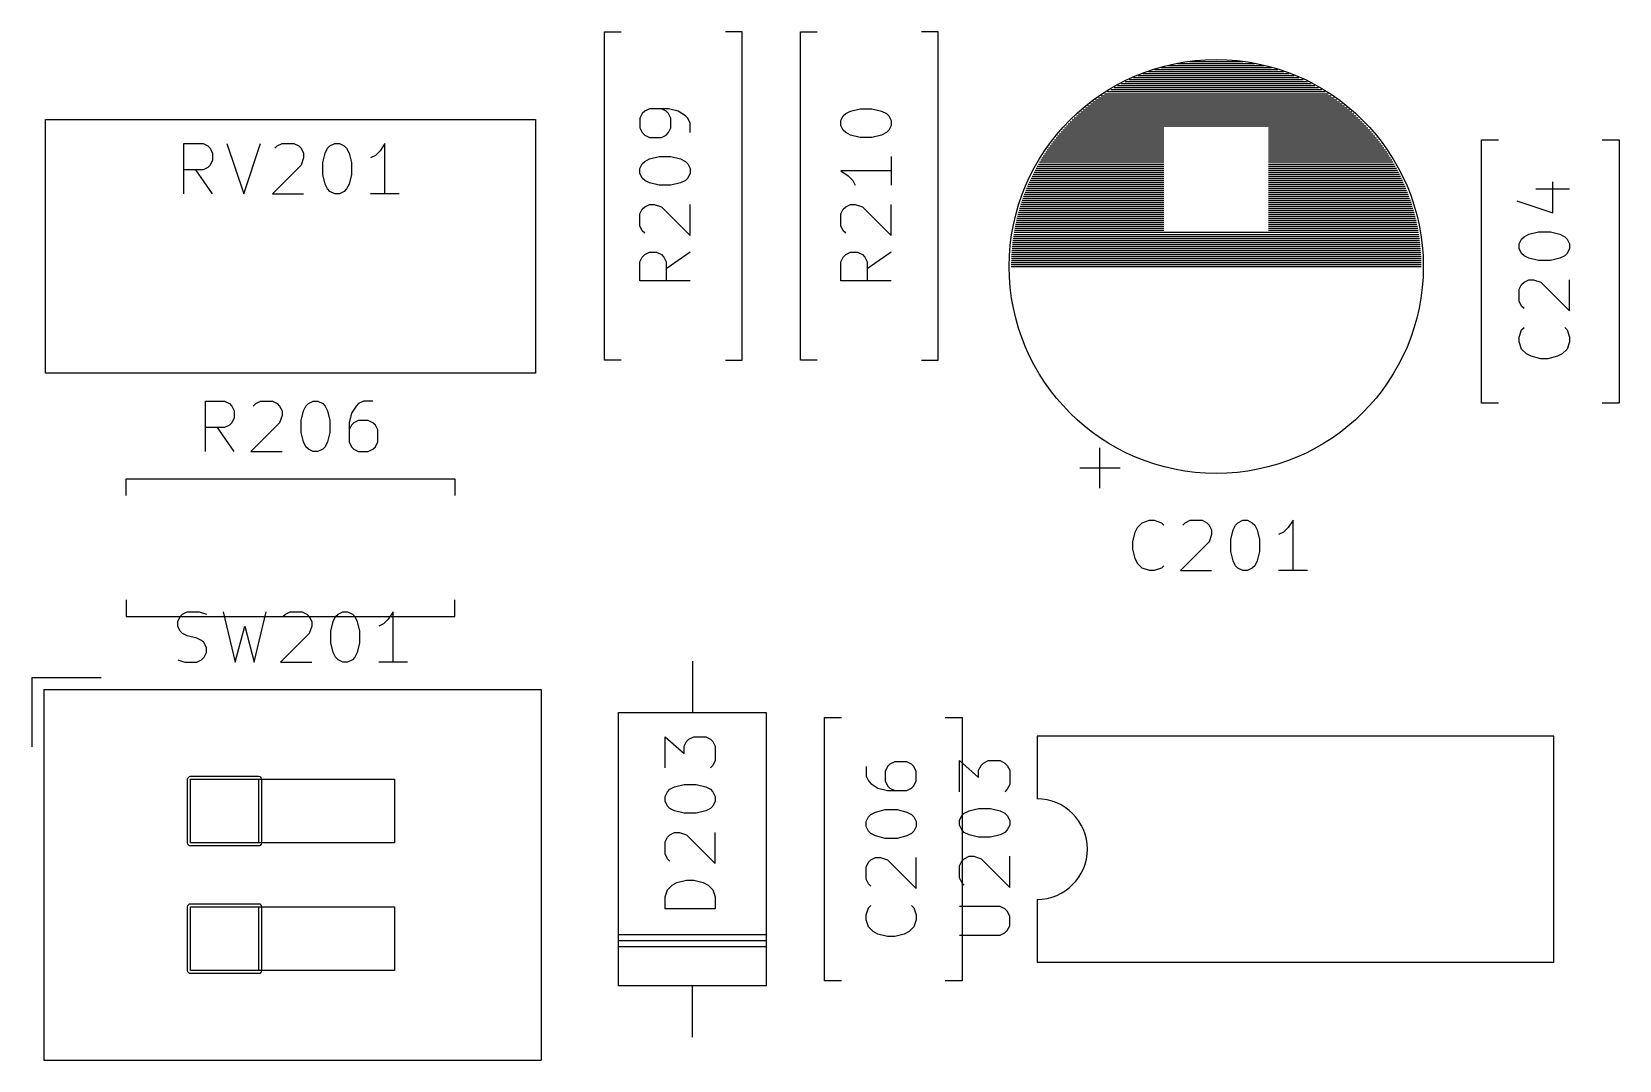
# Model space of a CAD drawing. Header units: metres. Extents: x 0 to 202, y 0 to 131.
# Drawn here: x 27.55 to 59.15, y 59.5 to 79.97 of the extents above; entities that cross this region are included whole.
import ezdxf

# ---------------------------------------------------------------- set-up
doc = ezdxf.new("R2010")
doc.units = ezdxf.units.M

msp = doc.modelspace()

# ---------------------------------------------------------------- linework, layer by layer
at = {"layer": 'SILK'}
for p, q in [((38.95, 79.97), (39.28, 79.97)), ((38.95, 73.43), (38.95, 79.97)), ((41.69, 79.97), (41.36, 79.97)), ((41.69, 73.43), (41.69, 79.97)), ((42.85, 79.97), (43.18, 79.97)), ((42.85, 73.43), (42.85, 79.97)), ((45.59, 79.97), (45.26, 79.97)), ((45.59, 73.43), (45.59, 79.97)), ((50.178, 79.2973), (52.072, 79.2973)), ((50.357, 79.3373), (51.893, 79.3373)), ((50.592, 79.3773), (51.658, 79.3773)), ((49.394, 79.0173), (52.856, 79.0173)), ((49.481, 79.0573), (52.769, 79.0573)), ((49.573, 79.0973), (52.677, 79.0973)), ((49.672, 79.1373), (52.578, 79.1373)), ((49.779, 79.1773), (52.471, 79.1773)), ((49.897, 79.2173), (52.353, 79.2173)), ((50.028, 79.2573), (52.222, 79.2573)), ((48.838, 78.6973), (53.412, 78.6973)), ((48.898, 78.7373), (53.352, 78.7373)), ((48.96, 78.7773), (53.29, 78.7773)), ((49.024, 78.8173), (53.226, 78.8173)), ((49.091, 78.8573), (53.159, 78.8573)), ((49.161, 78.8973), (53.089, 78.8973)), ((49.235, 78.9373), (53.015, 78.9373)), ((49.312, 78.9773), (52.938, 78.9773)), ((39.7501, 78.3905), (39.7024, 78.3429)), ((39.8453, 78.4381), (39.7501, 78.3905)), ((40.2262, 78.4381), (39.8453, 78.4381)), ((40.1786, 78.3905), (40.0834, 78.4381)), ((40.2262, 78.3429), (40.1786, 78.3905)), ((40.4167, 78.3905), (40.2262, 78.4381)), ((40.5596, 78.2952), (40.4167, 78.3905)), ((43.7501, 78.3429), (43.8453, 78.3905)), ((43.8453, 78.3905), (44.0358, 78.4381)), ((44.0358, 78.4381), (44.2739, 78.4381)), ((44.2739, 78.4381), (44.4643, 78.3905)), ((44.4643, 78.3905), (44.5596, 78.3429)), ((48.429, 78.3773), (53.821, 78.3773)), ((48.474, 78.4173), (53.776, 78.4173)), ((48.521, 78.4573), (53.729, 78.4573)), ((48.57, 78.4973), (53.68, 78.4973)), ((48.62, 78.5373), (53.63, 78.5373)), ((48.672, 78.5773), (53.578, 78.5773)), ((48.725, 78.6173), (53.525, 78.6173)), ((48.781, 78.6573), (53.469, 78.6573)), ((27.825, 78.225), (37.575, 78.225)), ((27.825, 73.175), (27.825, 78.225)), ((37.575, 78.225), (37.575, 73.175)), ((39.7024, 78.3429), (39.6548, 78.2476)), ((39.6548, 78.2476), (39.6548, 78.0571)), ((39.6548, 78.0571), (39.7024, 77.9619)), ((40.2739, 78.2476), (40.2262, 78.3429)), ((40.2262, 77.9619), (40.2739, 78.0571)), ((40.2739, 78.0571), (40.2739, 78.2476)), ((40.6072, 78.2476), (40.5596, 78.2952)), ((40.6548, 78.1524), (40.6072, 78.2476)), ((40.6548, 77.9619), (40.6548, 78.1524)), ((43.6548, 78.2), (43.7024, 78.2952)), ((43.6548, 78.1048), (43.6548, 78.2)), ((43.7024, 78.0095), (43.6548, 78.1048)), ((43.7024, 78.2952), (43.7501, 78.3429)), ((44.5596, 78.3429), (44.6072, 78.2952)), ((44.6072, 78.2952), (44.6548, 78.2)), ((44.6548, 78.1048), (44.6072, 78.0095)), ((44.6548, 78.2), (44.6548, 78.1048)), ((48.106, 78.0573), (50.085, 78.0573)), ((48.143, 78.0973), (54.107, 78.0973)), ((48.18, 78.1373), (54.07, 78.1373)), ((48.219, 78.1773), (54.031, 78.1773)), ((48.258, 78.2173), (53.992, 78.2173)), ((48.299, 78.2573), (53.951, 78.2573)), ((48.341, 78.2973), (53.909, 78.2973)), ((48.384, 78.3373), (53.866, 78.3373)), ((52.165, 78.0573), (54.144, 78.0573)), ((30.581, 76.7452), (30.581, 77.7452)), ((30.581, 77.7452), (30.9619, 77.7452)), ((30.9619, 77.7452), (31.0571, 77.6976)), ((31.4381, 77.7452), (31.7714, 76.7452)), ((31.7714, 76.7452), (32.1048, 77.7452)), ((32.4381, 77.6976), (32.5333, 77.7452)), ((32.5333, 77.7452), (32.7714, 77.7452)), ((32.7714, 77.7452), (32.8667, 77.6976)), ((33.4857, 77.6976), (33.581, 77.7452)), ((33.581, 77.7452), (33.6762, 77.7452)), ((33.6762, 77.7452), (33.7714, 77.6976)), ((34.581, 77.7452), (34.4857, 77.6023)), ((34.581, 76.7452), (34.581, 77.7452)), ((39.7024, 77.9619), (39.7501, 77.9143)), ((39.7501, 77.9143), (39.8453, 77.8667)), ((39.8453, 77.8667), (40.0834, 77.8667)), ((40.0834, 77.8667), (40.1786, 77.9143)), ((40.1786, 77.9143), (40.2262, 77.9619)), ((43.7501, 77.9619), (43.7024, 78.0095)), ((43.8453, 77.9143), (43.7501, 77.9619)), ((44.0358, 77.8667), (43.8453, 77.9143)), ((44.2739, 77.8667), (44.0358, 77.8667)), ((44.4643, 77.9143), (44.2739, 77.8667)), ((44.5596, 77.9619), (44.4643, 77.9143)), ((44.6072, 78.0095), (44.5596, 77.9619)), ((47.845, 77.7373), (50.085, 77.7373)), ((47.875, 77.7773), (50.085, 77.7773)), ((47.906, 77.8173), (50.085, 77.8173)), ((47.937, 77.8573), (50.085, 77.8573)), ((47.969, 77.8973), (50.085, 77.8973)), ((48.002, 77.9373), (50.085, 77.9373)), ((48.036, 77.9773), (50.085, 77.9773)), ((48.07, 78.0173), (50.085, 78.0173)), ((52.165, 78.0173), (54.18, 78.0173)), ((52.165, 77.9773), (54.214, 77.9773)), ((52.165, 77.9373), (54.248, 77.9373)), ((52.165, 77.8973), (54.281, 77.8973)), ((52.165, 77.8573), (54.313, 77.8573)), ((52.165, 77.8173), (54.344, 77.8173)), ((52.165, 77.7773), (54.375, 77.7773)), ((52.165, 77.7373), (54.405, 77.7373)), ((56.405, 77.82), (56.742, 77.82)), ((56.405, 72.58), (56.405, 77.82)), ((58.808, 77.82), (59.145, 77.82)), ((59.145, 77.82), (59.145, 72.58)), ((31.0571, 77.6976), (31.1048, 77.6499)), ((31.1048, 77.6499), (31.1524, 77.5547)), ((31.1524, 77.4118), (31.1048, 77.3166)), ((31.1524, 77.5547), (31.1524, 77.4118)), ((32.3905, 77.6499), (32.4381, 77.6976)), ((32.8667, 77.6976), (32.9143, 77.6499)), ((32.9143, 77.6499), (32.9619, 77.5547)), ((32.9619, 77.4595), (32.9143, 77.3166)), ((32.9619, 77.5547), (32.9619, 77.4595)), ((33.3429, 77.3642), (33.3905, 77.5547)), ((33.3905, 77.5547), (33.4381, 77.6499)), ((33.4381, 77.6499), (33.4857, 77.6976)), ((33.7714, 77.6976), (33.819, 77.6499)), ((33.819, 77.6499), (33.8667, 77.5547)), ((33.8667, 77.5547), (33.9143, 77.3642)), ((34.3905, 77.5071), (34.2952, 77.4595)), ((34.4857, 77.6023), (34.3905, 77.5071)), ((39.7501, 77.3905), (39.8453, 77.4381)), ((39.8453, 77.4381), (40.0358, 77.4857)), ((40.0358, 77.4857), (40.2739, 77.4857)), ((40.2739, 77.4857), (40.4643, 77.4381)), ((40.4643, 77.4381), (40.5596, 77.3905)), ((44.6548, 77.4857), (44.6548, 76.9143)), ((47.632, 77.4173), (50.085, 77.4173)), ((47.657, 77.4573), (50.085, 77.4573)), ((47.682, 77.4973), (50.085, 77.4973)), ((47.707, 77.5373), (50.085, 77.5373)), ((47.733, 77.5773), (50.085, 77.5773)), ((47.76, 77.6173), (50.085, 77.6173)), ((47.788, 77.6573), (50.085, 77.6573)), ((47.816, 77.6973), (50.085, 77.6973)), ((52.165, 77.6973), (54.434, 77.6973)), ((52.165, 77.6573), (54.462, 77.6573)), ((52.165, 77.6173), (54.49, 77.6173)), ((52.165, 77.5773), (54.517, 77.5773)), ((52.165, 77.5373), (54.543, 77.5373)), ((52.165, 77.4973), (54.568, 77.4973)), ((52.165, 77.4573), (54.593, 77.4573)), ((52.165, 77.4173), (54.618, 77.4173)), ((30.9619, 77.2214), (30.581, 77.2214)), ((31.1524, 76.7452), (30.819, 77.2214)), ((31.0571, 77.269), (30.9619, 77.2214)), ((31.1048, 77.3166), (31.0571, 77.269)), ((32.9143, 77.3166), (32.3429, 76.7452)), ((33.3429, 77.1261), (33.3429, 77.3642)), ((33.3905, 76.9357), (33.3429, 77.1261)), ((33.9143, 77.1261), (33.8667, 76.9357)), ((33.9143, 77.3642), (33.9143, 77.1261)), ((39.6548, 77.2476), (39.7024, 77.3429)), ((39.6548, 77.1524), (39.6548, 77.2476)), ((39.7024, 77.0571), (39.6548, 77.1524)), ((39.7024, 77.3429), (39.7501, 77.3905)), ((40.5596, 77.3905), (40.6072, 77.3429)), ((40.6072, 77.3429), (40.6548, 77.2476)), ((40.6548, 77.1524), (40.6072, 77.0571)), ((40.6548, 77.2476), (40.6548, 77.1524)), ((44.6548, 77.2), (43.6548, 77.2)), ((43.6548, 77.2), (43.7977, 77.1048)), ((43.7977, 77.1048), (43.8929, 77.0095)), ((47.459, 77.0973), (50.085, 77.0973)), ((47.479, 77.1373), (50.085, 77.1373)), ((47.499, 77.1773), (50.085, 77.1773)), ((47.52, 77.2173), (50.085, 77.2173)), ((47.541, 77.2573), (50.085, 77.2573)), ((47.563, 77.2973), (50.085, 77.2973)), ((47.586, 77.3373), (50.085, 77.3373)), ((47.609, 77.3773), (50.085, 77.3773)), ((52.165, 77.3773), (54.641, 77.3773)), ((52.165, 77.3373), (54.664, 77.3373)), ((52.165, 77.2973), (54.687, 77.2973)), ((52.165, 77.2573), (54.709, 77.2573)), ((52.165, 77.2173), (54.73, 77.2173)), ((52.165, 77.1773), (54.751, 77.1773)), ((52.165, 77.1373), (54.771, 77.1373)), ((52.165, 77.0973), (54.791, 77.0973)), ((33.4381, 76.8404), (33.3905, 76.9357)), ((33.4857, 76.7928), (33.4381, 76.8404)), ((33.581, 76.7452), (33.4857, 76.7928)), ((33.7714, 76.7928), (33.6762, 76.7452)), ((33.819, 76.8404), (33.7714, 76.7928)), ((33.8667, 76.9357), (33.819, 76.8404)), ((39.7501, 77.0095), (39.7024, 77.0571)), ((39.8453, 76.9619), (39.7501, 77.0095)), ((40.0358, 76.9143), (39.8453, 76.9619)), ((40.2739, 76.9143), (40.0358, 76.9143)), ((40.4643, 76.9619), (40.2739, 76.9143)), ((40.5596, 77.0095), (40.4643, 76.9619)), ((40.6072, 77.0571), (40.5596, 77.0095)), ((43.8929, 77.0095), (43.9405, 76.9143)), ((47.32, 76.7773), (50.085, 76.7773)), ((47.336, 76.8173), (50.085, 76.8173)), ((47.352, 76.8573), (50.085, 76.8573)), ((47.368, 76.8973), (50.085, 76.8973)), ((47.385, 76.9373), (50.085, 76.9373)), ((47.403, 76.9773), (50.085, 76.9773)), ((47.421, 77.0173), (50.085, 77.0173)), ((47.44, 77.0573), (50.085, 77.0573)), ((52.165, 77.0573), (54.81, 77.0573)), ((52.165, 77.0173), (54.829, 77.0173)), ((52.165, 76.9773), (54.847, 76.9773)), ((52.165, 76.9373), (54.865, 76.9373)), ((52.165, 76.8973), (54.882, 76.8973)), ((52.165, 76.8573), (54.898, 76.8573)), ((52.165, 76.8173), (54.914, 76.8173)), ((52.165, 76.7773), (54.93, 76.7773)), ((57.4882, 76.8429), (58.1548, 76.8429)), ((57.8215, 76.3667), (57.8215, 76.9857)), ((32.3429, 76.7452), (32.9619, 76.7452)), ((33.6762, 76.7452), (33.581, 76.7452)), ((34.8667, 76.7452), (34.2952, 76.7452)), ((39.7024, 76.4381), (39.7501, 76.4857)), ((39.7501, 76.4857), (39.8453, 76.5333)), ((39.8453, 76.5333), (39.9405, 76.5333)), ((39.9405, 76.5333), (40.0834, 76.4857)), ((40.0834, 76.4857), (40.6548, 75.9143)), ((40.6548, 75.9143), (40.6548, 76.5333)), ((43.7024, 76.4381), (43.7501, 76.4857)), ((43.7501, 76.4857), (43.8453, 76.5333)), ((43.8453, 76.5333), (43.9405, 76.5333)), ((43.9405, 76.5333), (44.0834, 76.4857)), ((44.0834, 76.4857), (44.6548, 75.9143)), ((44.6548, 75.9143), (44.6548, 76.5333)), ((47.212, 76.4573), (50.085, 76.4573)), ((47.224, 76.4973), (50.085, 76.4973)), ((47.236, 76.5373), (50.085, 76.5373)), ((47.249, 76.5773), (50.085, 76.5773)), ((47.262, 76.6173), (50.085, 76.6173)), ((47.276, 76.6573), (50.085, 76.6573)), ((47.29, 76.6973), (50.085, 76.6973)), ((47.305, 76.7373), (50.085, 76.7373)), ((52.165, 76.7373), (54.945, 76.7373)), ((52.165, 76.6973), (54.96, 76.6973)), ((52.165, 76.6573), (54.974, 76.6573)), ((52.165, 76.6173), (54.988, 76.6173)), ((52.165, 76.5773), (55.001, 76.5773)), ((52.165, 76.5373), (55.014, 76.5373)), ((52.165, 76.4973), (55.026, 76.4973)), ((52.165, 76.4573), (55.038, 76.4573)), ((57.1072, 76.6048), (57.8215, 76.3667)), ((39.6548, 76.3429), (39.7024, 76.4381)), ((39.6548, 76.1048), (39.6548, 76.3429)), ((43.6548, 76.3429), (43.7024, 76.4381)), ((43.6548, 76.1048), (43.6548, 76.3429)), ((47.14, 76.1773), (50.085, 76.1773)), ((47.149, 76.2173), (50.085, 76.2173)), ((47.158, 76.2573), (50.085, 76.2573)), ((47.168, 76.2973), (50.085, 76.2973)), ((47.178, 76.3373), (50.085, 76.3373)), ((47.189, 76.3773), (50.085, 76.3773)), ((47.2, 76.4173), (50.085, 76.4173)), ((52.165, 76.4173), (55.05, 76.4173)), ((52.165, 76.3773), (55.061, 76.3773)), ((52.165, 76.3373), (55.072, 76.3373)), ((52.165, 76.2973), (55.082, 76.2973)), ((52.165, 76.2573), (55.092, 76.2573)), ((52.165, 76.2173), (55.101, 76.2173)), ((52.165, 76.1773), (55.11, 76.1773)), ((39.7024, 76.0095), (39.6548, 76.1048)), ((39.7501, 75.9619), (39.7024, 76.0095)), ((43.7024, 76.0095), (43.6548, 76.1048)), ((43.7501, 75.9619), (43.7024, 76.0095)), ((47.083, 75.8573), (55.167, 75.8573)), ((47.089, 75.8973), (55.161, 75.8973)), ((47.095, 75.9373), (55.155, 75.9373)), ((47.102, 75.9773), (55.148, 75.9773)), ((47.108, 76.0173), (50.085, 76.0173)), ((47.116, 76.0573), (50.085, 76.0573)), ((47.123, 76.0973), (50.085, 76.0973)), ((47.132, 76.1373), (50.085, 76.1373)), ((52.165, 76.1373), (55.118, 76.1373)), ((52.165, 76.0973), (55.127, 76.0973)), ((52.165, 76.0573), (55.134, 76.0573)), ((52.165, 76.0173), (55.142, 76.0173)), ((57.1548, 75.7476), (57.2024, 75.8429)), ((57.2024, 75.8429), (57.2501, 75.8905)), ((57.2501, 75.8905), (57.3453, 75.9381)), ((57.3453, 75.9381), (57.5358, 75.9857)), ((57.5358, 75.9857), (57.7739, 75.9857)), ((57.7739, 75.9857), (57.9643, 75.9381)), ((57.9643, 75.9381), (58.0596, 75.8905)), ((58.0596, 75.8905), (58.1072, 75.8429)), ((58.1072, 75.8429), (58.1548, 75.7476)), ((39.7024, 75.4857), (39.7501, 75.5333)), ((39.7501, 75.5333), (39.8453, 75.581)), ((39.8453, 75.581), (39.9882, 75.581)), ((39.9882, 75.581), (40.0834, 75.5333)), ((40.0834, 75.5333), (40.131, 75.4857)), ((40.6548, 75.581), (40.1786, 75.2476)), ((43.7024, 75.4857), (43.7501, 75.5333)), ((43.7501, 75.5333), (43.8453, 75.581)), ((43.8453, 75.581), (43.9882, 75.581)), ((43.9882, 75.581), (44.0834, 75.5333)), ((44.0834, 75.5333), (44.131, 75.4857)), ((44.6548, 75.581), (44.1786, 75.2476)), ((47.052, 75.5373), (55.198, 75.5373)), ((47.055, 75.5773), (55.195, 75.5773)), ((47.057, 75.6173), (55.193, 75.6173)), ((47.061, 75.6573), (55.189, 75.6573)), ((47.064, 75.6973), (55.186, 75.6973)), ((47.069, 75.7373), (55.181, 75.7373)), ((47.073, 75.7773), (55.177, 75.7773)), ((47.078, 75.8173), (55.172, 75.8173)), ((57.1548, 75.6524), (57.1548, 75.7476)), ((57.2024, 75.5571), (57.1548, 75.6524)), ((57.2501, 75.5095), (57.2024, 75.5571)), ((57.3453, 75.4619), (57.2501, 75.5095)), ((58.0596, 75.5095), (57.9643, 75.4619)), ((58.1072, 75.5571), (58.0596, 75.5095)), ((58.1548, 75.6524), (58.1072, 75.5571)), ((58.1548, 75.7476), (58.1548, 75.6524)), ((39.6548, 75.3905), (39.7024, 75.4857)), ((39.6548, 75.0095), (39.6548, 75.3905)), ((40.131, 75.4857), (40.1786, 75.3905)), ((40.1786, 75.3905), (40.1786, 75.0095)), ((43.6548, 75.3905), (43.7024, 75.4857)), ((43.6548, 75.0095), (43.6548, 75.3905)), ((44.131, 75.4857), (44.1786, 75.3905)), ((44.1786, 75.3905), (44.1786, 75.0095)), ((47.045, 75.3373), (55.205, 75.3373)), ((47.045, 75.2973), (55.205, 75.2973)), ((47.046, 75.3773), (55.204, 75.3773)), ((47.047, 75.4173), (55.203, 75.4173)), ((47.048, 75.4573), (55.202, 75.4573)), ((47.05, 75.4973), (55.2, 75.4973)), ((57.5358, 75.4143), (57.3453, 75.4619)), ((57.7739, 75.4143), (57.5358, 75.4143)), ((57.9643, 75.4619), (57.7739, 75.4143)), ((40.6548, 75.0095), (39.6548, 75.0095)), ((44.6548, 75.0095), (43.6548, 75.0095)), ((57.1548, 74.8429), (57.2024, 74.9381)), ((57.2024, 74.9381), (57.2501, 74.9857)), ((57.2501, 74.9857), (57.3453, 75.0333)), ((57.3453, 75.0333), (57.4405, 75.0333)), ((57.4405, 75.0333), (57.5834, 74.9857)), ((57.5834, 74.9857), (58.1548, 74.4143)), ((58.1548, 74.4143), (58.1548, 75.0333)), ((57.1548, 74.6048), (57.1548, 74.8429)), ((57.2024, 74.5095), (57.1548, 74.6048)), ((57.2501, 74.4619), (57.2024, 74.5095)), ((57.1548, 73.8905), (57.2024, 74.0333)), ((57.2024, 74.0333), (57.2501, 74.081)), ((58.0596, 74.081), (58.1072, 74.0333)), ((58.1072, 74.0333), (58.1548, 73.8905)), ((57.1548, 73.7952), (57.1548, 73.8905)), ((57.2024, 73.6524), (57.1548, 73.7952)), ((57.2977, 73.5571), (57.2024, 73.6524)), ((58.1072, 73.6524), (58.012, 73.5571)), ((58.1548, 73.7952), (58.1072, 73.6524)), ((58.1548, 73.8905), (58.1548, 73.7952)), ((39.28, 73.43), (38.95, 73.43)), ((41.36, 73.43), (41.69, 73.43)), ((43.18, 73.43), (42.85, 73.43)), ((45.26, 73.43), (45.59, 73.43)), ((57.3929, 73.5095), (57.2977, 73.5571)), ((57.5834, 73.4619), (57.3929, 73.5095)), ((57.7262, 73.4619), (57.5834, 73.4619)), ((57.9167, 73.5095), (57.7262, 73.4619)), ((58.012, 73.5571), (57.9167, 73.5095)), ((37.575, 73.175), (27.825, 73.175)), ((31.0095, 71.6152), (31.0095, 72.6152)), ((31.0095, 72.6152), (31.3905, 72.6152)), ((31.3905, 72.6152), (31.4857, 72.5676)), ((31.4857, 72.5676), (31.5333, 72.5199)), ((31.5333, 72.5199), (31.581, 72.4247)), ((31.581, 72.4247), (31.581, 72.2818)), ((31.9619, 72.5199), (32.0095, 72.5676)), ((32.0095, 72.5676), (32.1048, 72.6152)), ((32.1048, 72.6152), (32.3429, 72.6152)), ((32.3429, 72.6152), (32.4381, 72.5676)), ((32.4381, 72.5676), (32.4857, 72.5199)), ((32.4857, 72.5199), (32.5333, 72.4247)), ((32.5333, 72.4247), (32.5333, 72.3295)), ((32.9143, 72.2342), (32.9619, 72.4247)), ((32.9619, 72.4247), (33.0095, 72.5199)), ((33.0095, 72.5199), (33.0571, 72.5676)), ((33.0571, 72.5676), (33.1524, 72.6152)), ((33.1524, 72.6152), (33.2476, 72.6152)), ((33.2476, 72.6152), (33.3429, 72.5676)), ((33.3429, 72.5676), (33.3905, 72.5199)), ((33.3905, 72.5199), (33.4381, 72.4247)), ((33.4381, 72.4247), (33.4857, 72.2342)), ((33.9143, 72.3771), (33.8667, 72.1866)), ((34.0095, 72.5199), (33.9143, 72.3771)), ((34.0571, 72.5676), (34.0095, 72.5199)), ((34.1524, 72.6152), (34.0571, 72.5676)), ((34.3429, 72.6152), (34.1524, 72.6152)), ((56.742, 72.58), (56.405, 72.58)), ((59.145, 72.58), (58.808, 72.58)), ((31.3905, 72.0914), (31.0095, 72.0914)), ((31.581, 71.6152), (31.2476, 72.0914)), ((31.4857, 72.139), (31.3905, 72.0914)), ((31.5333, 72.1866), (31.4857, 72.139)), ((31.581, 72.2818), (31.5333, 72.1866)), ((32.4857, 72.1866), (31.9143, 71.6152)), ((32.5333, 72.3295), (32.4857, 72.1866)), ((32.9143, 71.9961), (32.9143, 72.2342)), ((33.4857, 72.2342), (33.4857, 71.9961)), ((33.8667, 72.1866), (33.8667, 71.8057)), ((33.9143, 72.139), (33.8667, 72.0438)), ((33.9619, 72.1866), (33.9143, 72.139)), ((34.0571, 72.2342), (33.9619, 72.1866)), ((34.2476, 72.2342), (34.0571, 72.2342)), ((34.3429, 72.1866), (34.2476, 72.2342)), ((34.3905, 72.139), (34.3429, 72.1866)), ((34.4381, 72.0438), (34.3905, 72.139)), ((34.4381, 71.8057), (34.4381, 72.0438)), ((32.9619, 71.8057), (32.9143, 71.9961)), ((33.0095, 71.7104), (32.9619, 71.8057)), ((33.4381, 71.8057), (33.3905, 71.7104)), ((33.4857, 71.9961), (33.4381, 71.8057)), ((33.8667, 71.8057), (33.9143, 71.7104)), ((34.3905, 71.7104), (34.4381, 71.8057)), ((31.9143, 71.6152), (32.5333, 71.6152)), ((33.0571, 71.6628), (33.0095, 71.7104)), ((33.1524, 71.6152), (33.0571, 71.6628)), ((33.2476, 71.6152), (33.1524, 71.6152)), ((33.3429, 71.6628), (33.2476, 71.6152)), ((33.3905, 71.7104), (33.3429, 71.6628)), ((33.9143, 71.7104), (33.9619, 71.6628)), ((33.9619, 71.6628), (34.0571, 71.6152)), ((34.0571, 71.6152), (34.2476, 71.6152)), ((34.2476, 71.6152), (34.3429, 71.6628)), ((34.3429, 71.6628), (34.3905, 71.7104)), ((48.81, 70.8876), (48.81, 71.6876)), ((48.41, 71.2876), (49.21, 71.2876)), ((29.43, 71.07), (35.97, 71.07)), ((29.43, 70.74), (29.43, 71.07)), ((35.97, 71.07), (35.97, 70.74)), ((49.5571, 70.1023), (49.6524, 70.1976)), ((49.6524, 70.1976), (49.7952, 70.2452)), ((49.7952, 70.2452), (49.8905, 70.2452)), ((49.8905, 70.2452), (50.0333, 70.1976)), ((50.0333, 70.1976), (50.081, 70.1499)), ((50.4619, 70.1499), (50.5095, 70.1976)), ((50.5095, 70.1976), (50.6048, 70.2452)), ((50.6048, 70.2452), (50.8429, 70.2452)), ((50.8429, 70.2452), (50.9381, 70.1976)), ((50.9381, 70.1976), (50.9857, 70.1499)), ((50.9857, 70.1499), (51.0333, 70.0547)), ((51.4619, 70.0547), (51.5095, 70.1499)), ((51.5095, 70.1499), (51.5571, 70.1976)), ((51.5571, 70.1976), (51.6524, 70.2452)), ((51.6524, 70.2452), (51.7476, 70.2452)), ((51.7476, 70.2452), (51.8429, 70.1976)), ((51.8429, 70.1976), (51.8905, 70.1499)), ((51.8905, 70.1499), (51.9381, 70.0547)), ((52.6524, 70.2452), (52.5571, 70.1023)), ((52.6524, 69.2452), (52.6524, 70.2452)), ((49.4619, 69.8166), (49.5095, 70.0071)), ((49.5095, 70.0071), (49.5571, 70.1023)), ((51.0333, 69.9595), (50.9857, 69.8166)), ((51.0333, 70.0547), (51.0333, 69.9595)), ((51.4143, 69.8642), (51.4619, 70.0547)), ((51.4143, 69.6261), (51.4143, 69.8642)), ((51.9381, 70.0547), (51.9857, 69.8642)), ((51.9857, 69.8642), (51.9857, 69.6261)), ((52.4619, 70.0071), (52.3667, 69.9595)), ((52.5571, 70.1023), (52.4619, 70.0071)), ((49.4619, 69.6738), (49.4619, 69.8166)), ((49.5095, 69.4833), (49.4619, 69.6738)), ((50.9857, 69.8166), (50.4143, 69.2452)), ((51.4619, 69.4357), (51.4143, 69.6261)), ((51.9857, 69.6261), (51.9381, 69.4357)), ((49.5571, 69.388), (49.5095, 69.4833)), ((49.6524, 69.2928), (49.5571, 69.388)), ((49.7952, 69.2452), (49.6524, 69.2928)), ((49.8905, 69.2452), (49.7952, 69.2452)), ((50.0333, 69.2928), (49.8905, 69.2452)), ((50.081, 69.3404), (50.0333, 69.2928)), ((50.4143, 69.2452), (51.0333, 69.2452)), ((51.5095, 69.3404), (51.4619, 69.4357)), ((51.5571, 69.2928), (51.5095, 69.3404)), ((51.6524, 69.2452), (51.5571, 69.2928)), ((51.7476, 69.2452), (51.6524, 69.2452)), ((51.8429, 69.2928), (51.7476, 69.2452)), ((51.8905, 69.3404), (51.8429, 69.2928)), ((51.9381, 69.4357), (51.8905, 69.3404)), ((52.9381, 69.2452), (52.3667, 69.2452)), ((29.43, 68.66), (29.43, 68.33)), ((35.97, 68.33), (35.97, 68.66)), ((29.43, 68.33), (35.97, 68.33)), ((30.4568, 68.2322), (30.5044, 68.3274)), ((30.5044, 68.3274), (30.552, 68.3751)), ((30.552, 68.3751), (30.6473, 68.4227)), ((30.6473, 68.4227), (30.8854, 68.4227)), ((30.8854, 68.4227), (31.0282, 68.3751)), ((31.3615, 68.4227), (31.5996, 67.4227)), ((31.9806, 67.4227), (32.2187, 68.4227)), ((32.552, 68.3274), (32.5996, 68.3751)), ((32.5996, 68.3751), (32.6949, 68.4227)), ((32.6949, 68.4227), (32.933, 68.4227)), ((32.933, 68.4227), (33.0282, 68.3751)), ((33.0282, 68.3751), (33.0758, 68.3274)), ((33.0758, 68.3274), (33.1235, 68.2322)), ((33.552, 68.2322), (33.5996, 68.3274)), ((33.5996, 68.3274), (33.6473, 68.3751)), ((33.6473, 68.3751), (33.7425, 68.4227)), ((33.7425, 68.4227), (33.8377, 68.4227)), ((33.8377, 68.4227), (33.933, 68.3751)), ((33.933, 68.3751), (33.9806, 68.3274)), ((33.9806, 68.3274), (34.0282, 68.2322)), ((34.6473, 68.2798), (34.552, 68.1846)), ((34.7425, 68.4227), (34.6473, 68.2798)), ((34.7425, 67.4227), (34.7425, 68.4227)), ((30.4568, 68.137), (30.4568, 68.2322)), ((30.5044, 68.0417), (30.4568, 68.137)), ((30.552, 67.9941), (30.5044, 68.0417)), ((30.6473, 67.9465), (30.552, 67.9941)), ((30.8377, 67.8989), (30.6473, 67.9465)), ((31.5996, 67.4227), (31.7901, 68.137)), ((31.7901, 68.137), (31.9806, 67.4227)), ((33.0758, 67.9941), (32.5044, 67.4227)), ((33.1235, 68.137), (33.0758, 67.9941)), ((33.1235, 68.2322), (33.1235, 68.137)), ((33.5044, 68.0417), (33.552, 68.2322)), ((33.5044, 67.8036), (33.5044, 68.0417)), ((34.0282, 68.2322), (34.0758, 68.0417)), ((34.0758, 68.0417), (34.0758, 67.8036)), ((34.552, 68.1846), (34.4568, 68.137)), ((30.933, 67.8513), (30.8377, 67.8989)), ((30.9806, 67.8036), (30.933, 67.8513)), ((31.0282, 67.7084), (30.9806, 67.8036)), ((30.9806, 67.5179), (31.0282, 67.6132)), ((31.0282, 67.6132), (31.0282, 67.7084)), ((33.552, 67.6132), (33.5044, 67.8036)), ((33.5996, 67.5179), (33.552, 67.6132)), ((34.0282, 67.6132), (33.9806, 67.5179)), ((34.0758, 67.8036), (34.0282, 67.6132)), ((30.4568, 67.4703), (30.5996, 67.4227)), ((30.5996, 67.4227), (30.8377, 67.4227)), ((30.8377, 67.4227), (30.933, 67.4703)), ((30.933, 67.4703), (30.9806, 67.5179)), ((32.5044, 67.4227), (33.1235, 67.4227)), ((33.6473, 67.4703), (33.5996, 67.5179)), ((33.7425, 67.4227), (33.6473, 67.4703)), ((33.8377, 67.4227), (33.7425, 67.4227)), ((33.933, 67.4703), (33.8377, 67.4227)), ((33.9806, 67.5179), (33.933, 67.4703)), ((35.0282, 67.4227), (34.4568, 67.4227)), ((40.7, 67.44), (40.7, 66.42)), ((27.5525, 67.1175), (27.5525, 65.7345)), ((27.5525, 67.1175), (28.9355, 67.1175)), ((27.7925, 66.8775), (27.7925, 59.4975)), ((27.7925, 66.8775), (37.6925, 66.8775)), ((37.6925, 66.8775), (37.6925, 59.4975)), ((39.23, 66.42), (42.17, 66.42)), ((39.23, 60.98), (39.23, 66.42)), ((42.17, 66.42), (42.17, 60.98)), ((43.33, 66.32), (43.667, 66.32)), ((43.33, 61.08), (43.33, 66.32)), ((45.733, 66.32), (46.07, 66.32)), ((46.07, 66.32), (46.07, 61.08)), ((40.1548, 65.319), (40.1548, 65.9381)), ((40.1548, 65.9381), (40.5358, 65.6048)), ((40.5358, 65.7476), (40.5834, 65.8429)), ((40.5358, 65.6048), (40.5358, 65.7476)), ((40.5834, 65.8429), (40.631, 65.8905)), ((40.631, 65.8905), (40.7262, 65.9381)), ((40.7262, 65.9381), (40.9643, 65.9381)), ((40.9643, 65.9381), (41.0596, 65.8905)), ((41.0596, 65.8905), (41.1072, 65.8429)), ((41.1072, 65.8429), (41.1548, 65.7476)), ((41.1548, 65.7476), (41.1548, 65.4619)), ((47.56, 65.95), (47.56, 64.7)), ((57.84, 65.95), (47.56, 65.95)), ((57.84, 61.45), (57.84, 65.95)), ((41.1548, 65.4619), (41.1072, 65.3667)), ((44.7262, 65.4381), (44.631, 65.3905)), ((44.9643, 65.4381), (44.7262, 65.4381)), ((45.0596, 65.3905), (44.9643, 65.4381)), ((46.0148, 64.8429), (46.0148, 65.4619)), ((46.0148, 65.4619), (46.3958, 65.1286)), ((46.4434, 65.3667), (46.491, 65.4143)), ((46.491, 65.4143), (46.5862, 65.4619)), ((46.5862, 65.4619), (46.8243, 65.4619)), ((46.8243, 65.4619), (46.9196, 65.4143)), ((46.9196, 65.4143), (46.9672, 65.3667)), ((30.6525, 65.0925), (30.6571, 65.1155)), ((30.6525, 63.8225), (30.6525, 65.0925)), ((30.6571, 65.1155), (30.6895, 65.1479)), ((30.6895, 65.1479), (30.7125, 65.1525)), ((30.7125, 65.1525), (32.0658, 65.1525)), ((30.7125, 65.0925), (34.7725, 65.0925)), ((30.7125, 63.8225), (30.7125, 65.0925)), ((32.0658, 65.1525), (32.0888, 65.1479)), ((32.0658, 65.0925), (32.0658, 63.8225)), ((32.0888, 65.1479), (32.1213, 65.1155)), ((32.1213, 65.1155), (32.1258, 65.0925)), ((32.1258, 65.0925), (32.1258, 63.8225)), ((34.7725, 65.0925), (34.7725, 63.8225)), ((41.1072, 65.3667), (41.0596, 65.319)), ((44.1548, 65.3429), (44.1548, 65.1524)), ((44.1548, 65.1524), (44.2024, 65.0571)), ((44.5834, 65.3429), (44.5358, 65.2476)), ((44.5358, 65.2476), (44.5358, 65.0571)), ((44.631, 65.3905), (44.5834, 65.3429)), ((45.1072, 65.3429), (45.0596, 65.3905)), ((45.1548, 65.2476), (45.1072, 65.3429)), ((45.1548, 65.0571), (45.1548, 65.2476)), ((46.3958, 65.2714), (46.4434, 65.3667)), ((46.3958, 65.1286), (46.3958, 65.2714)), ((46.9672, 65.3667), (47.0148, 65.2714)), ((47.0148, 65.2714), (47.0148, 64.9857)), ((40.1548, 64.7476), (40.2024, 64.8429)), ((40.2024, 64.8429), (40.2501, 64.8905)), ((40.2501, 64.8905), (40.3453, 64.9381)), ((40.3453, 64.9381), (40.5358, 64.9857)), ((40.5358, 64.9857), (40.7739, 64.9857)), ((40.7739, 64.9857), (40.9643, 64.9381)), ((40.9643, 64.9381), (41.0596, 64.8905)), ((41.0596, 64.8905), (41.1072, 64.8429)), ((41.1072, 64.8429), (41.1548, 64.7476)), ((44.2024, 65.0571), (44.2501, 65.0095)), ((44.2501, 65.0095), (44.3929, 64.9143)), ((44.3929, 64.9143), (44.5834, 64.8667)), ((44.5358, 65.0571), (44.5834, 64.9619)), ((44.5834, 64.9619), (44.631, 64.9143)), ((44.5834, 64.8667), (44.9643, 64.8667)), ((44.631, 64.9143), (44.7262, 64.8667)), ((44.9643, 64.8667), (45.0596, 64.9143)), ((45.0596, 64.9143), (45.1072, 64.9619)), ((45.1072, 64.9619), (45.1548, 65.0571)), ((46.9672, 64.8905), (46.9196, 64.8429)), ((47.0148, 64.9857), (46.9672, 64.8905)), ((40.1548, 64.6524), (40.1548, 64.7476)), ((40.2024, 64.5571), (40.1548, 64.6524)), ((40.2501, 64.5095), (40.2024, 64.5571)), ((40.3453, 64.4619), (40.2501, 64.5095)), ((40.5358, 64.4143), (40.3453, 64.4619)), ((40.9643, 64.4619), (40.7739, 64.4143)), ((41.0596, 64.5095), (40.9643, 64.4619)), ((41.1072, 64.5571), (41.0596, 64.5095)), ((41.1548, 64.6524), (41.1072, 64.5571)), ((41.1548, 64.7476), (41.1548, 64.6524)), ((44.3453, 64.4381), (44.5358, 64.4857)), ((44.5358, 64.4857), (44.7739, 64.4857)), ((44.7739, 64.4857), (44.9643, 64.4381)), ((46.1101, 64.4143), (46.2053, 64.4619)), ((46.2053, 64.4619), (46.3958, 64.5095)), ((46.3958, 64.5095), (46.6339, 64.5095)), ((46.6339, 64.5095), (46.8243, 64.4619)), ((46.8243, 64.4619), (46.9196, 64.4143)), ((40.7739, 64.4143), (40.5358, 64.4143)), ((44.1548, 64.2476), (44.2024, 64.3429)), ((44.1548, 64.1524), (44.1548, 64.2476)), ((44.2024, 64.0571), (44.1548, 64.1524)), ((44.2024, 64.3429), (44.2501, 64.3905)), ((44.2501, 64.3905), (44.3453, 64.4381)), ((44.9643, 64.4381), (45.0596, 64.3905)), ((45.0596, 64.3905), (45.1072, 64.3429)), ((45.1072, 64.3429), (45.1548, 64.2476)), ((45.1548, 64.1524), (45.1072, 64.0571)), ((45.1548, 64.2476), (45.1548, 64.1524)), ((46.0148, 64.2714), (46.0624, 64.3667)), ((46.0148, 64.1762), (46.0148, 64.2714)), ((46.0624, 64.081), (46.0148, 64.1762)), ((46.0624, 64.3667), (46.1101, 64.4143)), ((46.9196, 64.4143), (46.9672, 64.3667)), ((46.9672, 64.3667), (47.0148, 64.2714)), ((47.0148, 64.1762), (46.9672, 64.081)), ((47.0148, 64.2714), (47.0148, 64.1762)), ((30.6571, 63.7995), (30.6525, 63.8225)), ((34.7725, 63.8225), (30.7125, 63.8225)), ((32.1258, 63.8225), (32.1213, 63.7995)), ((40.1548, 63.8429), (40.2024, 63.9381)), ((40.1548, 63.6048), (40.1548, 63.8429)), ((40.2024, 63.9381), (40.2501, 63.9857)), ((40.2501, 63.9857), (40.3453, 64.0333)), ((40.3453, 64.0333), (40.4405, 64.0333)), ((40.4405, 64.0333), (40.5834, 63.9857)), ((40.5834, 63.9857), (41.1548, 63.4143)), ((41.1548, 63.4143), (41.1548, 64.0333)), ((44.2501, 64.0095), (44.2024, 64.0571)), ((44.3453, 63.9619), (44.2501, 64.0095)), ((44.5358, 63.9143), (44.3453, 63.9619)), ((44.7739, 63.9143), (44.5358, 63.9143)), ((44.9643, 63.9619), (44.7739, 63.9143)), ((45.0596, 64.0095), (44.9643, 63.9619)), ((45.1072, 64.0571), (45.0596, 64.0095)), ((46.1101, 64.0333), (46.0624, 64.081)), ((46.2053, 63.9857), (46.1101, 64.0333)), ((46.3958, 63.9381), (46.2053, 63.9857)), ((46.6339, 63.9381), (46.3958, 63.9381)), ((46.8243, 63.9857), (46.6339, 63.9381)), ((46.9196, 64.0333), (46.8243, 63.9857)), ((46.9672, 64.081), (46.9196, 64.0333)), ((30.6895, 63.7671), (30.6571, 63.7995)), ((30.7125, 63.7625), (30.6895, 63.7671)), ((32.0658, 63.7625), (30.7125, 63.7625)), ((32.0888, 63.7671), (32.0658, 63.7625)), ((32.1213, 63.7995), (32.0888, 63.7671)), ((40.2024, 63.5095), (40.1548, 63.6048)), ((40.2501, 63.4619), (40.2024, 63.5095)), ((44.2501, 63.4857), (44.3453, 63.5333)), ((44.3453, 63.5333), (44.4405, 63.5333)), ((44.4405, 63.5333), (44.5834, 63.4857)), ((45.1548, 62.9143), (45.1548, 63.5333)), ((46.0624, 63.4619), (46.1101, 63.5095)), ((46.1101, 63.5095), (46.2053, 63.5571)), ((46.2053, 63.5571), (46.3005, 63.5571)), ((46.3005, 63.5571), (46.4434, 63.5095)), ((46.4434, 63.5095), (47.0148, 62.9381)), ((47.0148, 62.9381), (47.0148, 63.5571)), ((44.1548, 63.3429), (44.2024, 63.4381)), ((44.1548, 63.1048), (44.1548, 63.3429)), ((44.2024, 63.4381), (44.2501, 63.4857)), ((44.5834, 63.4857), (45.1548, 62.9143)), ((46.0148, 63.3667), (46.0624, 63.4619)), ((46.0148, 63.1286), (46.0148, 63.3667)), ((40.1548, 62.7476), (40.2024, 62.8905)), ((40.2024, 62.8905), (40.2977, 62.9857)), ((40.2977, 62.9857), (40.3929, 63.0333)), ((40.3929, 63.0333), (40.5834, 63.081)), ((40.5834, 63.081), (40.7262, 63.081)), ((40.7262, 63.081), (40.9167, 63.0333)), ((40.9167, 63.0333), (41.012, 62.9857)), ((41.012, 62.9857), (41.1072, 62.8905)), ((41.1072, 62.8905), (41.1548, 62.7476)), ((44.2024, 63.0095), (44.1548, 63.1048)), ((44.2501, 62.9619), (44.2024, 63.0095)), ((46.0624, 63.0333), (46.0148, 63.1286)), ((46.1101, 62.9857), (46.0624, 63.0333)), ((30.6525, 62.5525), (30.6571, 62.5755)), ((30.6571, 62.5755), (30.6895, 62.6079)), ((30.6895, 62.6079), (30.7125, 62.6125)), ((30.7125, 62.6125), (32.0658, 62.6125)), ((32.0658, 62.6125), (32.0888, 62.6079)), ((32.0888, 62.6079), (32.1213, 62.5755)), ((32.1213, 62.5755), (32.1258, 62.5525)), ((40.1548, 62.5095), (40.1548, 62.7476)), ((41.1548, 62.7476), (41.1548, 62.5095)), ((44.2024, 62.5333), (44.2501, 62.581)), ((45.0596, 62.581), (45.1072, 62.5333)), ((46.8243, 62.5571), (46.0148, 62.5571)), ((46.9196, 62.5095), (46.8243, 62.5571)), ((47.56, 62.7), (47.56, 61.45)), ((30.6525, 61.2825), (30.6525, 62.5525)), ((30.7125, 62.5525), (34.7725, 62.5525)), ((30.7125, 61.2825), (30.7125, 62.5525)), ((32.0658, 62.5525), (32.0658, 61.2825)), ((32.1258, 62.5525), (32.1258, 61.2825)), ((34.7725, 62.5525), (34.7725, 61.2825)), ((41.1548, 62.5095), (40.1548, 62.5095)), ((44.1548, 62.3905), (44.2024, 62.5333)), ((44.1548, 62.2952), (44.1548, 62.3905)), ((44.2024, 62.1524), (44.1548, 62.2952)), ((45.1072, 62.5333), (45.1548, 62.3905)), ((45.1548, 62.2952), (45.1072, 62.1524)), ((45.1548, 62.3905), (45.1548, 62.2952)), ((46.9672, 62.4619), (46.9196, 62.5095)), ((47.0148, 62.3667), (46.9672, 62.4619)), ((47.0148, 62.1762), (47.0148, 62.3667)), ((39.23, 62), (42.17, 62)), ((44.2977, 62.0571), (44.2024, 62.1524)), ((44.3929, 62.0095), (44.2977, 62.0571)), ((44.5834, 61.9619), (44.3929, 62.0095)), ((44.7262, 61.9619), (44.5834, 61.9619)), ((44.9167, 62.0095), (44.7262, 61.9619)), ((45.012, 62.0571), (44.9167, 62.0095)), ((45.1072, 62.1524), (45.012, 62.0571)), ((46.0148, 61.9857), (46.8243, 61.9857)), ((46.8243, 61.9857), (46.9196, 62.0333)), ((46.9196, 62.0333), (46.9672, 62.081)), ((46.9672, 62.081), (47.0148, 62.1762)), ((39.23, 61.88), (42.17, 61.88)), ((39.23, 61.76), (42.17, 61.76)), ((47.56, 61.45), (57.84, 61.45)), ((30.6571, 61.2595), (30.6525, 61.2825)), ((30.6895, 61.2271), (30.6571, 61.2595)), ((30.7125, 61.2225), (30.6895, 61.2271)), ((34.7725, 61.2825), (30.7125, 61.2825)), ((32.0658, 61.2225), (30.7125, 61.2225)), ((32.0888, 61.2271), (32.0658, 61.2225)), ((32.1213, 61.2595), (32.0888, 61.2271)), ((32.1258, 61.2825), (32.1213, 61.2595)), ((42.17, 60.98), (39.23, 60.98)), ((40.7, 59.96), (40.7, 60.98)), ((43.667, 61.08), (43.33, 61.08)), ((46.07, 61.08), (45.733, 61.08)), ((27.7925, 59.4975), (37.6925, 59.4975))]:
    msp.add_line(p, q, dxfattribs=at)
msp.add_circle((51.125, 75.2973), 4.12, dxfattribs=at)
msp.add_arc((47.56, 63.7), 1, -90, 90, dxfattribs=at)

doc.saveas('drawing.dxf')
